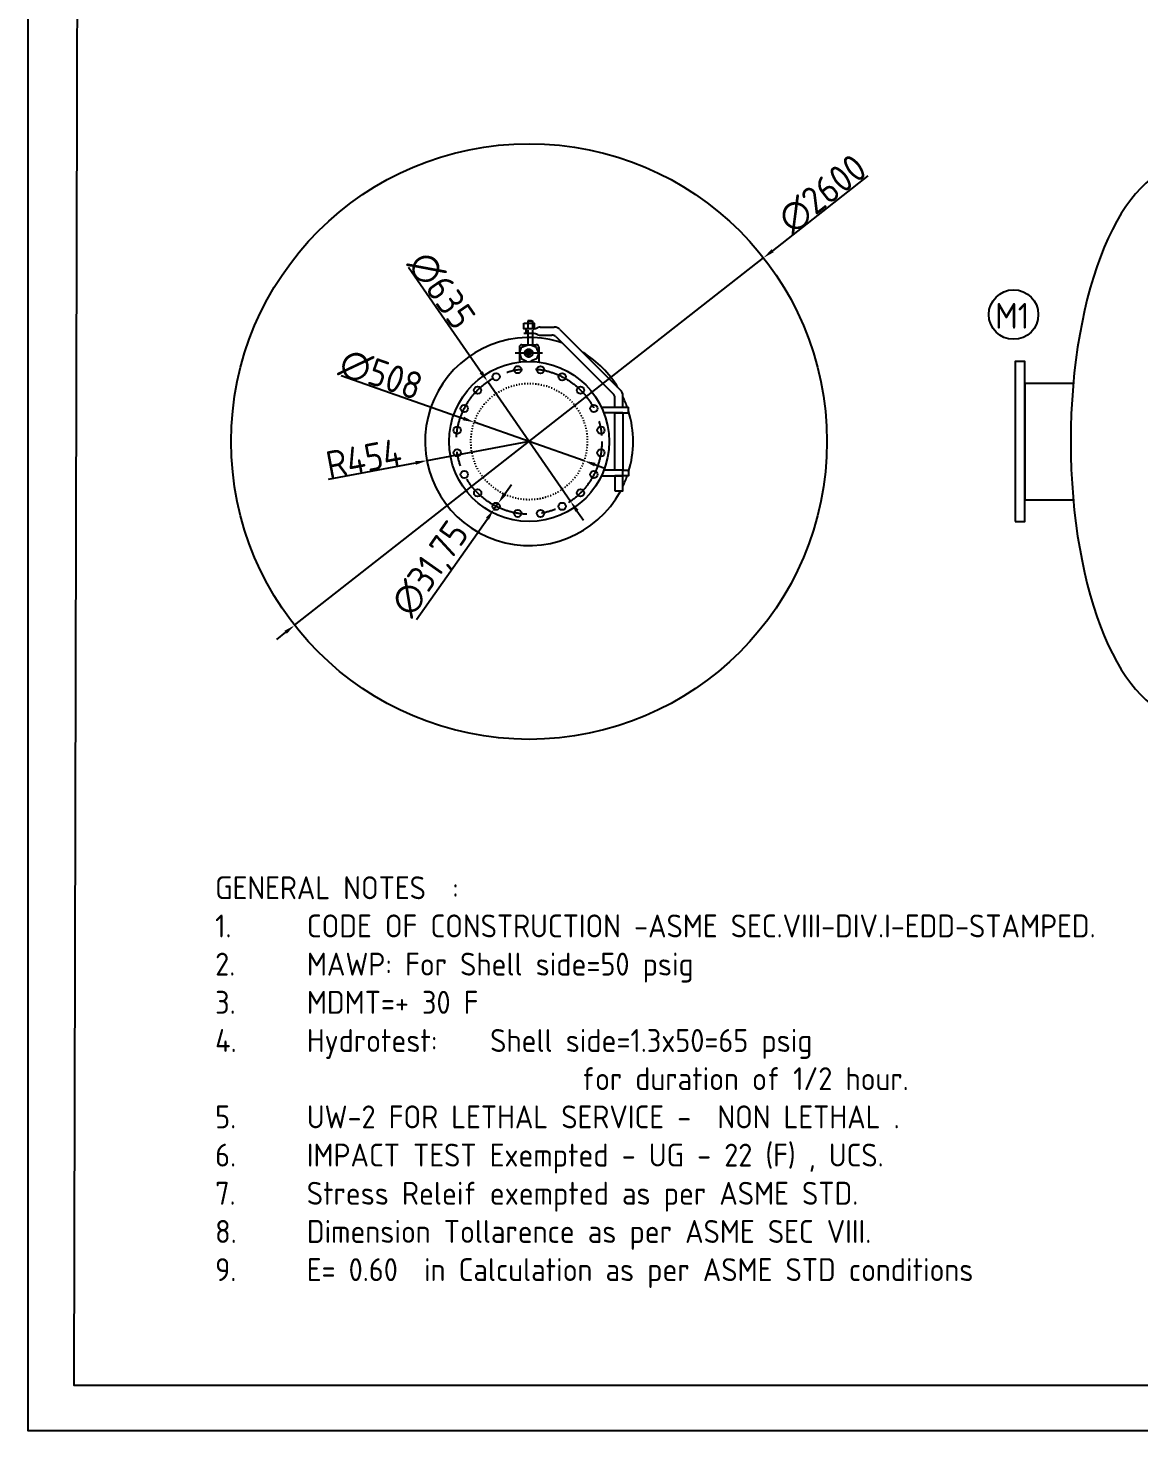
# Model space of a CAD drawing. Header units: inches. Extents: x 66274 to 86489, y -33 to 12215.
# Drawn here: x 66274 to 71122, y -33 to 6091 of the extents above; entities that cross this region are included whole.
import ezdxf

# ---------------------------------------------------------------- set-up
doc = ezdxf.new("R2010")
doc.units = ezdxf.units.IN
doc.header["$LTSCALE"] = 40
doc.header["$MEASUREMENT"] = 0
for name, pattern in [('ACAD_ISO02W100', [15, 12, -3]), ('ACAD_ISO03W100', [30, 12, -18]), ('CENTER', [50.8, 31.75, -6.35, 6.35, -6.35]), ('CENTER2', [1.125, 0.75, -0.125, 0.125, -0.125])]:
    doc.linetypes.add(name, pattern=pattern)
doc.layers.add('fitting', color=7, linetype='CENTER2')
doc.styles.get("Standard").update_dxf_attribs({"font": 'isocp.shx', "height": 120, "bigfont": '@extfont2.shx'})
doc.dimstyles.new('ISO-25', dxfattribs={"dimtxt": 120, "dimasz": 50, "dimexe": 1.25, "dimexo": 75, "dimtad": 1, "dimtxsty": 'Standard', "dimcen": 0, "dimclrd": 1, "dimclre": 1, "dimclrt": 1, "dimazin": 0, "dimtfac": 1, "dimtmove": 0, "dimatfit": 3, "dimfxl": 1, "dimtfillclr": 1, "dimarcsym": 0})

# ---------------------------------------------------------------- blocks, each defined once
blk = doc.blocks.new('*D402')
at = {"color": 1, "lineweight": -2, "transparency": 16777216}
for p, q in [((67640.2, 4574), (68173.5, 4386.8)), ((68700, 4202.1), (68220.7, 4370.3)), ((68747.2, 4185.5), (68794.4, 4169))]:
    blk.add_line(p, q, dxfattribs=at)
at = {"color": 1, "transparency": 16777216}
for points in [[(68176.2, 4394.7), (68170.7, 4379), (68220.7, 4370.3)], [(68749.9, 4193.4), (68744.4, 4177.7), (68700, 4202.1)]]:
    blk.add_solid(points, dxfattribs=at)
at = {"layer": 'Defpoints', "color": 0, "transparency": 16777216}
for p in [(68220.7, 4370.3), (68700, 4202.1)]:
    blk.add_point(p, dxfattribs=at)
at = {"color": 1, "transparency": 16777216, "insert": (67813.8, 4577.3), "char_height": 120, "attachment_point": 5, "rotation": 340.6636}
blk.add_mtext('∅508', dxfattribs=at)
blk = doc.blocks.new('*U292')
at = {"ltscale": 0.25}
blk.add_circle((0, 0), 15.9, dxfattribs=at)
blk = doc.blocks.new('*U293')
at = {"color": 0, "linetype": 'ByBlock', "lineweight": -2, "transparency": 16777216}
for p, rotation in [((25877.3, 6573.5), 17.99999999999999), ((26073.6, 6573.5), 342.0000000000001), ((25788.8, 6528.4), 35.99999999999999), ((26162.1, 6528.4), 324), ((25718.6, 6458.2), 54), ((26232.3, 6458.2), 306), ((25673.5, 6369.7), 72), ((26277.4, 6369.7), 288), ((25658, 6271.6), 90), ((26293, 6271.6), 270), ((25673.5, 6173.5), 108), ((26277.4, 6173.5), 252), ((25718.6, 6085), 126), ((26232.3, 6085), 234), ((25788.8, 6014.7), 144), ((26162.1, 6014.7), 216), ((25877.3, 5969.6), 162.0000000000001), ((25975.5, 5954.1), 180), ((26073.6, 5969.6), 198)]:
    blk.add_blockref('*U292', p, dxfattribs=dict(at, rotation=rotation))
blk.add_blockref('*U292', (25975.5, 6589.1), dxfattribs=at)
blk = doc.blocks.new('*D403')
at = {"color": 1, "lineweight": -2, "transparency": 16777216}
for p, q in [((68460.3, 4286.2), (68014.1, 4202.4)), ((67584.4, 4121.7), (67965, 4193.2))]:
    blk.add_line(p, q, dxfattribs=at)
at = {"color": 1, "transparency": 16777216}
blk.add_solid([(67963.5, 4201.4), (67966.5, 4185), (68014.1, 4202.4)], dxfattribs=at)
at = {"layer": 'Defpoints', "color": 0, "transparency": 16777216}
for p in [(68460.3, 4286.2), (68014.1, 4202.4)]:
    blk.add_point(p, dxfattribs=at)
at = {"color": 1, "transparency": 16777216, "insert": (67738.9, 4212.4), "char_height": 120, "attachment_point": 5, "rotation": 10.63431}
blk.add_mtext('R454', dxfattribs=at)
blk = doc.blocks.new('*D404')
at = {"color": 1, "lineweight": -2, "transparency": 16777216}
for p, q in [((68354.1, 4057.2), (68382.9, 4098)), ((68325.3, 4016.3), (68307.1, 3990.3)), ((67968.4, 3509.2), (68278.3, 3949.4))]:
    blk.add_line(p, q, dxfattribs=at)
at = {"color": 1, "transparency": 16777216}
for points in [[(68347.3, 4062), (68360.9, 4052.4), (68325.3, 4016.3)], [(68271.5, 3954.2), (68285.1, 3944.6), (68307.1, 3990.3)]]:
    blk.add_solid(points, dxfattribs=at)
at = {"layer": 'Defpoints', "color": 0, "transparency": 16777216}
for p in [(68307.1, 3990.3), (68325.3, 4016.3)]:
    blk.add_point(p, dxfattribs=at)
at = {"color": 1, "transparency": 16777216, "insert": (68035.9, 3726), "char_height": 120, "attachment_point": 5, "rotation": 54.86029}
blk.add_mtext('∅31,75', dxfattribs=at)
blk = doc.blocks.new('*D405')
at = {"color": 1, "lineweight": -2, "transparency": 16777216}
for p, q in [((67933.9, 5047.2), (68251.3, 4588.4)), ((68641, 4025.1), (68279.7, 4547.3)), ((68669.4, 3984), (68697.9, 3942.8))]:
    blk.add_line(p, q, dxfattribs=at)
at = {"color": 1, "transparency": 16777216}
for points in [[(68258.1, 4593.2), (68244.4, 4583.7), (68279.7, 4547.3)], [(68676.3, 3988.7), (68662.6, 3979.2), (68641, 4025.1)]]:
    blk.add_solid(points, dxfattribs=at)
at = {"layer": 'Defpoints', "color": 0, "transparency": 16777216}
for p in [(68279.7, 4547.3), (68641, 4025.1)]:
    blk.add_point(p, dxfattribs=at)
at = {"color": 1, "transparency": 16777216, "insert": (68077.7, 4945.9), "char_height": 120, "attachment_point": 5, "rotation": 304.67631}
blk.add_mtext('∅635', dxfattribs=at)
blk = doc.blocks.new('*D408')
at = {"color": 1, "lineweight": -2, "transparency": 16777216}
for p, q in [((69939.3, 5445.3), (69522.9, 5118.9)), ((67437.1, 3484.3), (69483.5, 5088.1)), ((67397.8, 3453.4), (67358.4, 3422.6))]:
    blk.add_line(p, q, dxfattribs=at)
at = {"color": 1, "transparency": 16777216}
for points in [[(69517.7, 5125.5), (69528, 5112.4), (69483.5, 5088.1)], [(67392.6, 3460), (67402.9, 3446.9), (67437.1, 3484.3)]]:
    blk.add_solid(points, dxfattribs=at)
at = {"layer": 'Defpoints', "color": 0, "transparency": 16777216}
for p in [(69483.5, 5088.1), (67437.1, 3484.3)]:
    blk.add_point(p, dxfattribs=at)
at = {"color": 1, "transparency": 16777216, "insert": (69740.8, 5366.8), "char_height": 120, "attachment_point": 5, "rotation": 38.0872}
blk.add_mtext('∅2600', dxfattribs=at)

msp = doc.modelspace()

# ---------------------------------------------------------------- linework, layer by layer
at = {"ltscale": 0.25}
for p, q in [((68477.838, 4777.937), (68442.838, 4777.937)), ((68471.203, 4813.407), (68454.677, 4813.407)), ((68454.677, 4813.407), (68454.677, 4802.937)), ((68459.368, 4813.407), (68475.894, 4813.407)), ((68475.894, 4813.407), (68475.894, 4802.937)), ((68509.273, 4785.437), (68570.338, 4785.437)), ((68477.838, 4757.937), (68436.804, 4757.937)), ((68454.677, 4757.974), (68454.677, 4708.999)), ((68475.894, 4757.974), (68475.894, 4708.999)), ((68509.273, 4750.437), (68560.289, 4750.437)), ((68576.437, 4744.338), (68829.506, 4491.269)), ((68595.087, 4775.186), (68859.337, 4510.936)), ((68417.838, 4698.013), (68417.838, 4632.842)), ((68417.838, 4672.218), (68426.576, 4697.996)), ((68417.838, 4672.218), (68425.033, 4648.523)), ((68426.576, 4697.996), (68451.633, 4707.471)), ((68428.842, 4708.999), (68491.834, 4708.999)), ((68492.587, 4696.967), (68467.838, 4707.218)), ((68502.838, 4672.218), (68492.587, 4696.967)), ((68502.838, 4672.218), (68492.587, 4647.469)), ((68502.838, 4698.013), (68502.838, 4632.842)), ((68425.033, 4648.523), (68449.45, 4637.505)), ((68492.587, 4647.469), (68467.838, 4637.218)), ((68834.588, 4436.187), (68834.588, 4481.817)), ((68869.588, 4436.187), (68869.588, 4486.187)), ((68869.588, 4486.187), (68869.588, 4486.187)), ((68775.735, 4436.187), (68894.588, 4436.187)), ((68869.588, 4411.187), (68786.452, 4411.187)), ((68869.588, 4411.187), (68894.588, 4411.187)), ((68894.588, 4411.187), (68894.588, 4436.187)), ((68775.735, 4136.187), (68869.588, 4136.187)), ((68869.588, 4161.187), (68786.452, 4161.187)), ((68834.588, 4071.19), (68869.588, 4071.19))]:
    msp.add_line(p, q, dxfattribs=at)
at = {"linetype": 'ACAD_ISO02W100', "ltscale": 0.05}
for p, q in [((68454.677, 4802.937), (68454.677, 4757.937)), ((68475.894, 4802.937), (68475.894, 4757.937))]:
    msp.add_line(p, q, dxfattribs=at)
at = {"linetype": 'CENTER', "ltscale": 0.25}
msp.add_line((68518.276, 4672.218), (68399.031, 4672.218), dxfattribs=at)
at = {"linetype": 'ACAD_ISO03W100', "ltscale": 0.25}
msp.add_line((68814.934, 4136.187), (68851.178, 4136.187), dxfattribs=at)
at = {"ltscale": 0.2}
for points in [[(86488.827, -32.751), (66273.849, -32.751), (66273.849, 12214.906), (86488.827, 12214.906)], [(68447.852, 4757.937), (68447.852, 4757.937), (68447.852, 4777.937), (68447.852, 4777.937)]]:
    msp.add_lwpolyline(points, close=True, dxfattribs=at)
for points in [[(86316.204, 12016.071), (66501.315, 12016.071), (66474.171, 167.288), (86289.06, 167.288)], [(70581.062, 3936.937), (70623.962, 3936.937), (70623.962, 4635.437), (70581.062, 4635.437)]]:
    msp.add_lwpolyline(points, close=True)
at = {"ltscale": 0.25}
for points in [[(68436.804, 4802.937), (68483.058, 4802.937), (68483.013, 4778.699), (68436.804, 4777.937)], [(68834.588, 4411.187), (68869.588, 4411.187), (68869.588, 4161.187), (68834.588, 4161.187)], [(68834.588, 4071.19), (68869.588, 4071.19), (68869.588, 4136.187), (68834.588, 4136.187)], [(68869.588, 4161.187), (68894.588, 4161.187), (68894.588, 4136.187), (68869.588, 4136.187)]]:
    msp.add_lwpolyline(points, close=True, dxfattribs=at)
msp.add_lwpolyline([(70833.598, 4540.187), (70623.962, 4540.187), (70623.962, 4032.187), (70833.598, 4032.187)])
at = {"ltscale": 0.2}
msp.add_circle((68460.338, 4286.187), 1300, dxfattribs=at)
msp.add_circle((70574.576, 4840.502), 108.086)
at = {"linetype": 'ACAD_ISO02W100', "ltscale": 0.25}
msp.add_circle((68458.653, 4672.218), 17.5, dxfattribs=at)
at = {"ltscale": 0.25}
for centre, radius in [((68458.653, 4672.218), 9.5), ((68460.338, 4286.187), 349.25)]:
    msp.add_circle(centre, radius, dxfattribs=at)
at = {"linetype": 'ACAD_ISO03W100', "ltscale": 0.01}
msp.add_circle((68460.338, 4286.187), 254, dxfattribs=at)
at = {"ltscale": 0.25}
for centre, radius, start, end in [((68469.905, 4849.798), 72.297, 276.2997126, 293.1411001), ((68509.898, 4752.83), 32.613, 91.0979155, 110.7998937), ((68570.338, 4750.437), 35, 45, 90), ((68469.905, 4686.077), 72.297, 66.8588999, 83.7002874), ((68509.898, 4783.045), 32.613, 249.2001063, 268.9020845), ((68559.627, 4724.26), 26.186, 50.0628646, 88.5514474), ((68429.979, 4696.855), 12.197, 95.3504955, 174.5538982), ((68490.696, 4696.855), 12.197, 354.5538982, 84.6495045), ((68821.518, 4480.882), 13.103, 355.9119521, 52.4358622), ((68834.588, 4486.187), 35, 0, 45)]:
    msp.add_arc(centre, radius, start, end, dxfattribs=at)
at = {"ltscale": 0.01}
for start, end in [(91.199008, 331.734206), (71.5689666, 90.0727912), (31.2854969, 58.7145031), (19.2928417, 25.653097), (343.0378711, 16.9621289), (334.346903, 340.7071583)]:
    msp.add_arc((68460.338, 4286.187), 454, start, end, dxfattribs=at)
msp.add_ellipse((71323.962, 4286.187), major_axis=(0, 1200), ratio=0.41666667, start_param=6.28318531, end_param=9.42477796)
at = {"layer": 'fitting', "linetype": 'CENTER', "ltscale": 0.25}
msp.add_circle((68460.338, 4286.187), 317.5, dxfattribs=at)

# ---------------------------------------------------------------- block references
at = {"rotation": 9}
msp.add_blockref('*U293', (43785.777, -5971.64), dxfattribs=at)

# ---------------------------------------------------------------- texts
at = {"lineweight": 9, "insert": (67090.302, 2388.335), "char_height": 100, "width": 4509.3929, "attachment_point": 1}
msp.add_mtext('GENERAL NOTES  :\\P1.^ICODE OF CONSTRUCTION -ASME SEC.VIII-DIV.I-EDD-STAMPED.\\P2.^IMAWP: For Shell side=50 psig  \\P3.^IMDMT=+ 30 F\\P4.^IHydrotest:^IShell side=1.3x50=65 psig \\P^I^I^I^Ifor duration of 1/2 hour. \\P5.^IUW-2 FOR LETHAL SERVICE -  NON LETHAL .\\P6.^IIMPACT TEST Exempted - UG - 22 (F) , UCS. \\P7.^IStress Releif exempted as per ASME STD.\\P8.^IDimension Tollarence as per ASME SEC VIII.\\P9.^IE= 0.60  in Calculation as per ASME STD conditions', dxfattribs=at)
at = {"layer": 'fitting'}
msp.add_text('M1', height=112.5, dxfattribs=at).set_placement((70494.211, 4778.653))

# ---------------------------------------------------------------- dimensions: what is measured, and where the dimension line sits
for p1, p2, picture, middle in [((67437.143, 3484.269), (69483.533, 5088.105), '*D408', (69778.253, 5319.089)), ((68640.976, 4025.082), (68279.7, 4547.293), '*D405', (68027.808, 4911.392)), ((68700.01, 4202.084), (68220.666, 4370.29), '*D402', (67793.691, 4520.119)), ((68325.333, 4016.275), (68307.059, 3990.311), '*D404', (68092.823, 3685.934))]:
    dim = msp.add_diameter_dim_2p(p1=p1, p2=p2, dimstyle='ISO-25')
    dim.commit()
    dim.dimension.update_dxf_attribs({"geometry": picture, "text_midpoint": middle, "dimtype": 163})
dim = msp.add_radius_dim(center=(68460.338, 4286.187), mpoint=(68014.135, 4202.406), dimstyle='ISO-25')
dim.commit()
dim.dimension.update_dxf_attribs({"geometry": '*D403', "text_midpoint": (67738.936, 4212.418)})

doc.saveas('drawing.dxf')
